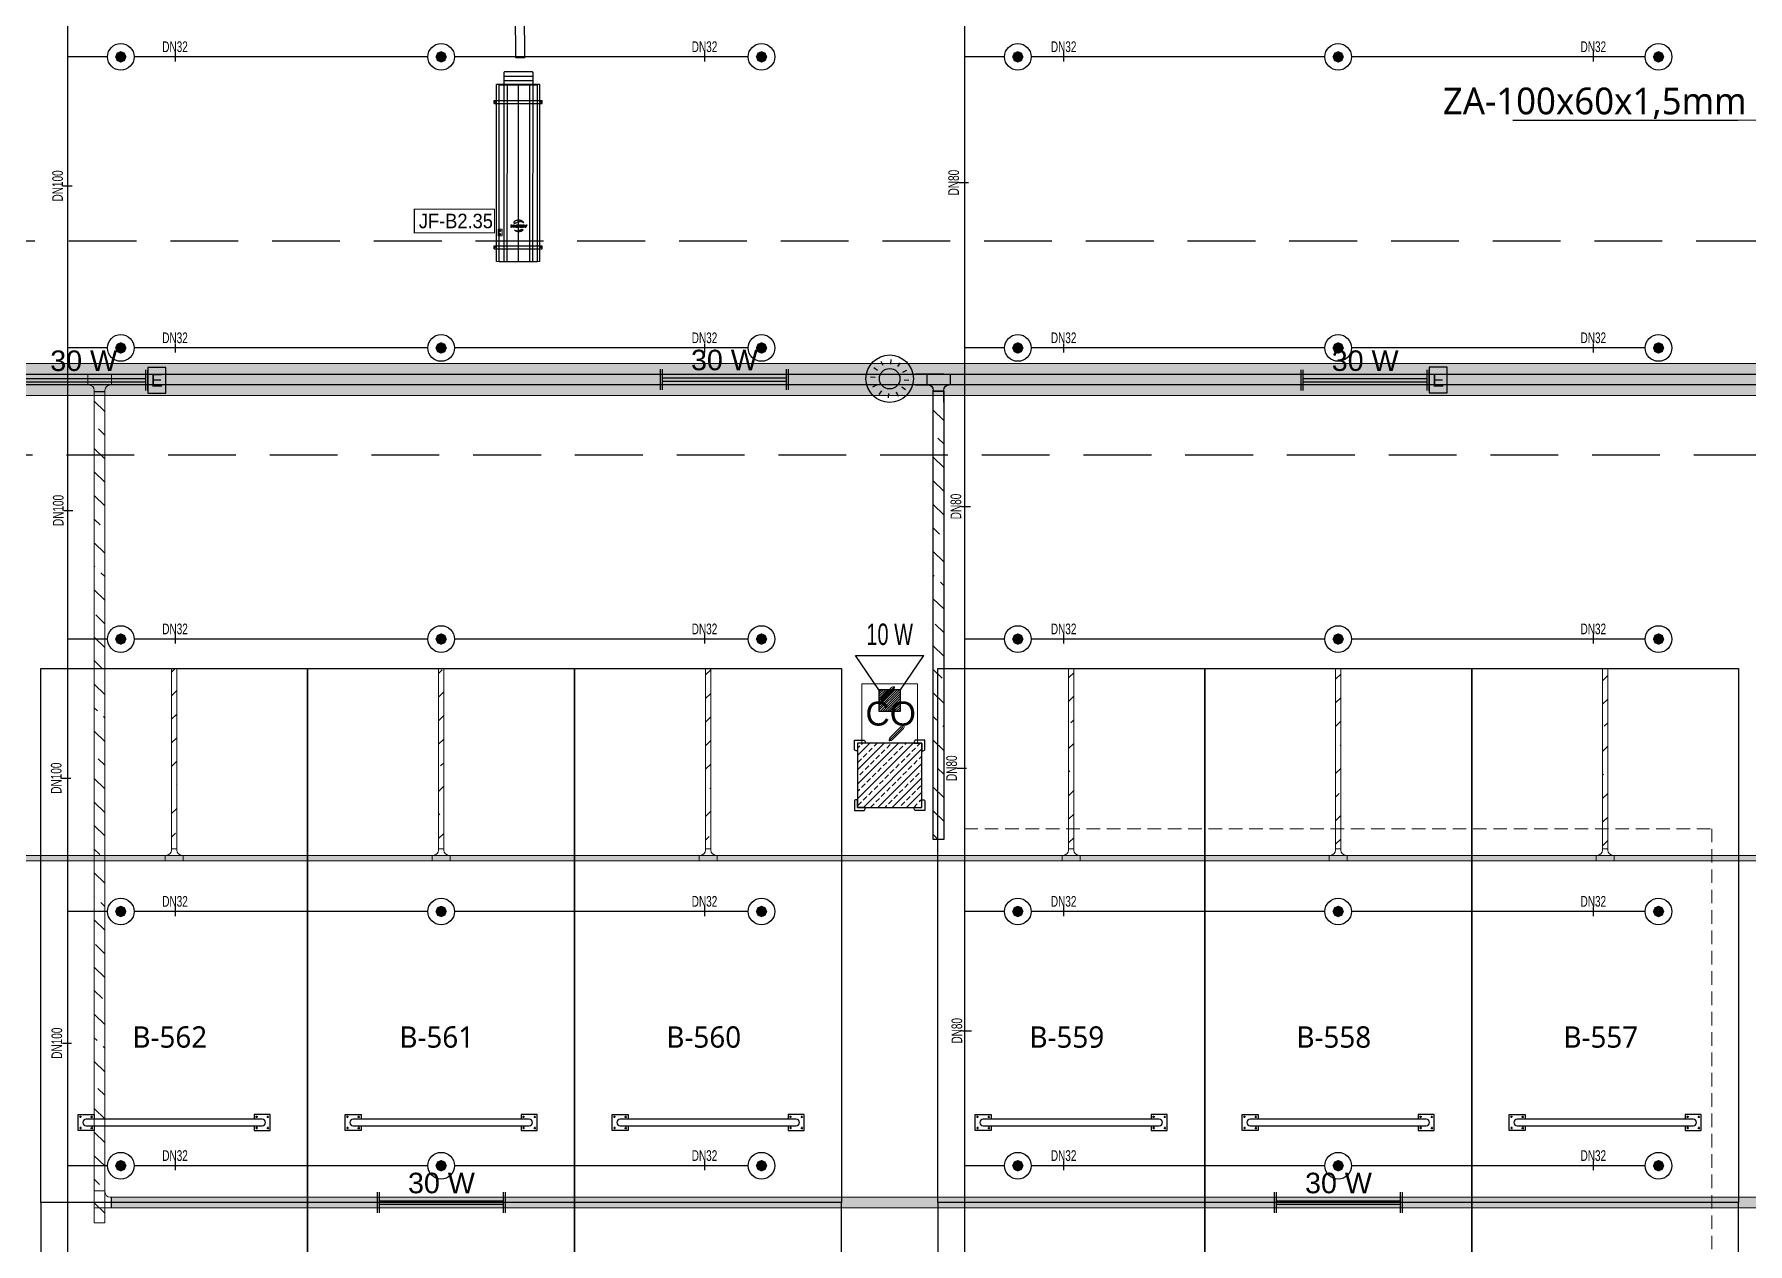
# Model space of a CAD drawing. Header units: millimetres. Extents: x -379292 to 1221486, y 92049 to 447512.
# Drawn here: x -157865 to -141820, y 148434 to 159755 of the extents above; entities that cross this region are included whole.
import ezdxf
from ezdxf import colors
from ezdxf.entities.mleader import LeaderData, LeaderLine
from ezdxf.enums import TextEntityAlignment as Align
from ezdxf.lldxf.tags import DXFTag
from ezdxf.math import Vec2, Vec3

# ---------------------------------------------------------------- set-up
doc = ezdxf.new("R2010")
doc.units = ezdxf.units.MM
doc.linetypes.add('HIDDEN', pattern=[9.525, 6.35, -3.175])
for name, color, linetype in [('-M-YNGN-BORUID', 7, 'Continuous'), ('-M-YNGN-BORUUZUN', 7, 'Continuous'), ('-M-YNGN-BORUYUK', 7, 'Continuous'), ('-M-YNGN-SPR-YUK', 7, 'Continuous'), ('-M-YNGN-ZON6-CAP-', 7, 'Continuous'), ('-M-YNGN-ZON6-SPR-', 7, 'Continuous'), ('05_HATCH CONCRETE', 141, 'Continuous'), ('05_SYMBOL', 2, 'Continuous'), ('08_DEDECTOR FLASOR', 3, 'Continuous'), ('08_HORN', 4, 'Continuous'), ('08_LAMP', 4, 'Continuous'), ('08_LOUD SYSTEM', 4, 'Continuous'), ('202-A-Y-MahalAd', 141, 'Continuous'), ('AIR-J-U-355', 2, 'Continuous'), ('E_CT_ZA', 6, 'Continuous'), ('EYazı', 7, 'Continuous'), ('JF355', 2, 'Continuous')]:
    doc.layers.add(name, color=color, linetype=linetype)
doc.layers.add('-M-YNGN-SPR-CAPCIZGI', color=188, linetype='Continuous', plot=False)
for name, color, linetype, lineweight in [('-M-YNGN-ZON6', 2, 'SP', 30), ('06_FORMWORK HIDDEN', 252, 'HIDDEN2', 0), ('08_DEDECTOR', 3, 'Continuous', 9), ('Aironn-Kodlama', 7, 'Continuous', 0), ('E_CT_AYDINLATMA', 3, 'Continuous', 9), ('E_CT_KA', 4, 'Continuous', 9), ('E_CT_KIRMIZI', 1, 'Continuous', 9)]:
    doc.layers.add(name, color=color, linetype=linetype, lineweight=lineweight)
doc.styles.add('CIZGI', font='tahoma.ttf', dxfattribs={"width": 0.8, "oblique": 20})
doc.styles.add('HCAD', font='HCAD.SHX', dxfattribs={"width": 0.8, "height": 0.2})
doc.styles.add('PIPESIZE', font='hcad.shx', dxfattribs={"width": 0.8})
doc.styles.add('SPR-NOT', font='romans.shx')
doc.styles.get("Standard").update_dxf_attribs({"font": 'segoeuil.ttf'})
doc.styles.add('TR', font='tsimpali.shx', dxfattribs={"width": 0.7})
doc.styles.add('YAZI-2', font='arial.ttf', dxfattribs={"height": 2})
doc.styles.add('YAZI-3', font='arial.ttf', dxfattribs={"height": 3})
tags = doc.linetypes.add('HIDDEN2', pattern=[0.1875, 0.125, -0.0625]).pattern_tags.tags
tags[6:7] = [DXFTag(74, 4), DXFTag(75, 0), DXFTag(340, '0'), DXFTag(46, 0.0), DXFTag(50, 0.0), DXFTag(44, 0.0), DXFTag(45, 0.0)]
tags[4:5] = [DXFTag(74, 4), DXFTag(75, 0), DXFTag(340, '0'), DXFTag(46, 0.0), DXFTag(50, 0.0), DXFTag(44, 0.0), DXFTag(45, 0.0)]
doc.linetypes.add('SP', pattern='A,2,-0.1,["SP",CIZGI,S=0.14,R=0.2,X=0,Y=-0.07],-0.255', length=2.355)

# ---------------------------------------------------------------- blocks, each defined once
blk = doc.blocks.new('202_Vida')
at = {"color": 0, "linetype": 'ByBlock', "ltscale": 0.2}
for points in [[(1, 0), (-1, 0)], [(0, 1), (0, -1)]]:
    blk.add_lwpolyline(points, dxfattribs=at)
at = {"color": 0, "linetype": 'ByBlock'}
for radius in [0.42, 0.23, 0.155]:
    blk.add_circle((0, 0), radius, dxfattribs=at)
blk = doc.blocks.new('202_Stoper')
at = {"color": 0, "linetype": 'ByBlock'}
for points in [[(-750, -30), (-750, -75), (-900, -75), (-900, 75), (-750, 75), (-750, 30)], [(750, -30), (750, -75), (900, -75), (900, 75), (750, 75), (750, 30)]]:
    blk.add_lwpolyline(points, dxfattribs=at)
blk.add_lwpolyline([(825, -30, 1), (825, 30), (-825, 30, 1), (-825, -30)], format="xyb", close=True, dxfattribs=at)
at = {"color": 0, "linetype": 'ByBlock', "yscale": 10, "zscale": 10, "rotation": 180}
for p, xscale in [((-877, 53), -10), ((-772, 53), 10), ((772, 53), -10), ((877, 53), 10)]:
    blk.add_blockref('202_Vida', p, dxfattribs=dict(at, xscale=xscale))
at = {"color": 0, "linetype": 'ByBlock', "yscale": 10, "zscale": 10}
for p, xscale in [((-877, -52), 10), ((-772, -52), -10), ((772, -52), 10), ((877, -52), -10)]:
    blk.add_blockref('202_Vida', p, dxfattribs=dict(at, xscale=xscale))
blk = doc.blocks.new('202_Mahalblok')
at = {"color": 0, "linetype": 'ByBlock', "flags": 128}
blk.add_lwpolyline([(0, 0), (0, 5000), (2500, 5000), (2500, 0)], close=True, dxfattribs=at)
at = {"color": 252}
blk.add_blockref('202_Stoper', (1250, 750), dxfattribs=at)
at = {"color": 0, "linetype": 'ByBlock', "ltscale": 25}
blk.add_attdef('MAHALNO', text='', height=200, dxfattribs=at).set_placement((1209, 1390), align=Align.BOTTOM_CENTER)
blk = doc.blocks.new('bariyer')
at = {"color": 8, "ltscale": 25}
blk.add_lwpolyline([(0, -70), (15, -70, 0.414214), (30, -55), (30, 30), (-55, 30, 0.414214), (-70, 15), (-70, 0), (0, 0)], format="xyb", close=True, dxfattribs=at)
blk = doc.blocks.new('OtoParkBodrumKatMimari')
at = {"layer": '05_HATCH CONCRETE'}
h = blk.add_hatch(dxfattribs=at)
h.set_pattern_fill('ANSI33', color=8, scale=15, angle=180, style=0)
h.set_pattern_definition([(225, (905000, -3e-07), (67.351921, -67.351921), []), (225, (904932.65, -3e-07), (67.351921, -67.351921), [47.625, -23.8125])])
h.paths.add_polyline_path([(96800, 52300), (96200, 52300), (96200, 51700), (96800, 51700)])
at = {"color": 5}
blk.add_lwpolyline([(96800, 52300), (96200, 52300), (96200, 51700), (96800, 51700)], close=True, dxfattribs=at)
at = {"layer": '05_SYMBOL', "color": 252, "linetype": 'HIDDEN', "ltscale": 100}
blk.add_lwpolyline([(128500, 57000), (19400, 57000)], dxfattribs=at)
blk.add_lwpolyline([(118969, 41000), (30876, 41000, -0.179563), (29572, 41484), (17953, 51484, -0.695543), (19258, 55000), (127791, 55000, -0.645796), (129290, 51677), (120469, 41677, -0.215217)], format="xyb", close=True, dxfattribs=at)
at = {"layer": '06_FORMWORK HIDDEN', "linetype": 'HIDDEN', "ltscale": 20}
blk.add_lwpolyline([(97200, 51500), (104200, 51500), (104200, 44500), (97200, 44500)], close=True, dxfattribs=at)
at = {"layer": '05_SYMBOL', "color": 8, "xscale": -1}
blk.add_blockref('bariyer', (96200, 52300), dxfattribs=at)
at = {"layer": '05_SYMBOL', "color": 8}
blk.add_blockref('bariyer', (96800, 52300), dxfattribs=at)
at = {"layer": '05_SYMBOL', "color": 8, "rotation": 180}
blk.add_blockref('bariyer', (96200, 51700), dxfattribs=at)
at = {"layer": '05_SYMBOL', "color": 8, "xscale": -1, "rotation": 180}
blk.add_blockref('bariyer', (96800, 51700), dxfattribs=at)
at = {"layer": '202-A-Y-MahalAd', "color": 8, "ltscale": 25}
for p, values in [((88550, 48000), {'MAHALNO': 'B-562'}), ((91050, 48000), {'MAHALNO': 'B-561'}), ((93550, 48000), {'MAHALNO': 'B-560'}), ((96950, 48000), {'MAHALNO': 'B-559'}), ((99450, 48000), {'MAHALNO': 'B-558'}), ((101950, 48000), {'MAHALNO': 'B-557'})]:
    blk.add_blockref('202_Mahalblok', p, dxfattribs=at).add_auto_attribs(values)
ref = blk.add_blockref('202_Mahalblok', (88550, 48000), dxfattribs=dict(at, xscale=-1, rotation=180))
ref.add_attrib('MAHALNO', 'B-602', dxfattribs={"layer": '0', "color": 0, "linetype": 'ByBlock', "ltscale": 25, "height": 200}).set_placement((89759, 46467), align=Align.BOTTOM_CENTER)
ref = blk.add_blockref('202_Mahalblok', (91050, 48000), dxfattribs=dict(at, xscale=-1, rotation=180))
ref.add_attrib('MAHALNO', 'B-603', dxfattribs={"layer": '0', "color": 0, "linetype": 'ByBlock', "ltscale": 25, "height": 200}).set_placement((92259, 46467), align=Align.BOTTOM_CENTER)
ref = blk.add_blockref('202_Mahalblok', (93550, 48000), dxfattribs=dict(at, xscale=-1, rotation=180))
ref.add_attrib('MAHALNO', 'B-604', dxfattribs={"layer": '0', "color": 0, "linetype": 'ByBlock', "ltscale": 25, "height": 200}).set_placement((94759, 46467), align=Align.BOTTOM_CENTER)
ref = blk.add_blockref('202_Mahalblok', (96950, 48000), dxfattribs=dict(at, xscale=-1, rotation=180))
ref.add_attrib('MAHALNO', 'B-605', dxfattribs={"layer": '0', "color": 0, "linetype": 'ByBlock', "ltscale": 25, "height": 200}).set_placement((98159, 46467), align=Align.BOTTOM_CENTER)
ref = blk.add_blockref('202_Mahalblok', (99450, 48000), dxfattribs=dict(at, xscale=-1, rotation=180))
ref.add_attrib('MAHALNO', 'B-606', dxfattribs={"layer": '0', "color": 0, "linetype": 'ByBlock', "ltscale": 25, "height": 200}).set_placement((100659, 46467), align=Align.BOTTOM_CENTER)
ref = blk.add_blockref('202_Mahalblok', (101950, 48000), dxfattribs=dict(at, xscale=-1, rotation=180))
ref.add_attrib('MAHALNO', 'B-607', dxfattribs={"layer": '0', "color": 0, "linetype": 'ByBlock', "ltscale": 25, "height": 200}).set_placement((103159, 46467), align=Align.BOTTOM_CENTER)
blk = doc.blocks.new('SP-C-UP-12')
at = {"ltscale": 10}
blk.add_line((0, 0), (0, 0), dxfattribs=at)
at = {"color": 1, "linetype": 'Continuous'}
blk.add_circle((0, 0), 12.5, dxfattribs=at)
at = {"ltscale": 10}
for points in [[(-5.4, 0), (-3.8, 3.8), (-3.8, -3.8), (0, 5.4)], [(-3.8, -3.8), (0, 5.4), (0, -5.4), (3.8, 3.8)], [(0, -5.4), (3.8, 3.8), (3.8, -3.8), (5.4, 0)]]:
    blk.add_solid(points, dxfattribs=at)
at = {"layer": '-M-YNGN-SPR-YUK', "style": 'SPR-NOT', "width": 0.5, "flags": 9}
for tag, p in [('YUK', (0, 17.8)), ('CAP', (0, 14.4)), ('TIP', (0.2, 10.8))]:
    blk.add_attdef(tag, text='', height=2.5, dxfattribs=at).set_placement(p, align=Align.MIDDLE_CENTER)
blk = doc.blocks.new('SPRKL100')
at = {"layer": '-M-YNGN-SPR-CAPCIZGI'}
blk.add_line((0, 0.43), (0, -0.43), dxfattribs=at)
at = {"layer": '-M-YNGN-BORUID', "color": 0, "style": 'HCAD', "width": 0.8, "flags": 1}
blk.add_attdef('DIC', text='', height=0.4, dxfattribs=at).set_placement((0, -1.69), align=Align.CENTER)
at = {"layer": '-M-YNGN-BORUUZUN', "color": 0, "style": 'HCAD', "width": 0.7}
blk.add_attdef('BOY', text='', height=0.8, dxfattribs=at).set_placement((0, -1.08), align=Align.CENTER)
at = {"layer": '-M-YNGN-BORUYUK', "color": 6, "style": 'PIPESIZE', "width": 0.8}
blk.add_attdef('YUK', text='', height=0.5, dxfattribs=at).set_placement((0, 1.87), align=Align.CENTER)
at = {"color": 0, "style": 'PIPESIZE', "width": 0.7}
blk.add_attdef('CAP', text='', height=1, dxfattribs=at).set_placement((0, 0.45), align=Align.CENTER)
blk = doc.blocks.new('A$C69E8D8A3')
at = {"layer": '-M-YNGN-ZON6', "ltscale": 500}
for p, q in [((-206, 6524.4), (-206, 3591.9)), ((634, 6524.4), (634, 1991.9)), ((-168.5, 5736.9), (-206, 5736.9)), ((131.5, 5736.9), (-143.5, 5736.9)), ((431.5, 5736.9), (156.5, 5736.9)), ((671.5, 5736.9), (634, 5736.9)), ((971.5, 5736.9), (696.5, 5736.9)), ((1271.5, 5736.9), (996.5, 5736.9)), ((-168.5, 5464.4), (-206, 5464.4)), ((131.5, 5464.4), (-143.5, 5464.4)), ((431.5, 5464.4), (156.5, 5464.4)), ((671.5, 5464.4), (634, 5464.4)), ((971.5, 5464.4), (696.5, 5464.4)), ((1271.5, 5464.4), (996.5, 5464.4)), ((-168.5, 5191.9), (-206, 5191.9)), ((131.5, 5191.9), (-143.5, 5191.9)), ((431.5, 5191.9), (156.5, 5191.9)), ((671.5, 5191.9), (634, 5191.9)), ((971.5, 5191.9), (696.5, 5191.9)), ((1271.5, 5191.9), (996.5, 5191.9)), ((-168.5, 4936.9), (-206, 4936.9)), ((131.5, 4936.9), (-143.5, 4936.9)), ((431.5, 4936.9), (156.5, 4936.9)), ((671.5, 4936.9), (634, 4936.9)), ((971.5, 4936.9), (696.5, 4936.9)), ((1271.5, 4936.9), (996.5, 4936.9)), ((-168.5, 4698.9), (-206, 4698.9)), ((131.5, 4698.9), (-143.5, 4698.9)), ((431.5, 4698.9), (156.5, 4698.9)), ((671.5, 4698.9), (634, 4698.9)), ((971.5, 4698.9), (696.5, 4698.9)), ((1271.5, 4698.9), (996.5, 4698.9))]:
    blk.add_line(p, q, dxfattribs=at)
at = {"layer": '-M-YNGN-ZON6-CAP-'}
ref = blk.add_blockref('SPRKL100', (-105.2, 5736.9), dxfattribs=dict(at, xscale=10, yscale=10, zscale=10))
ref.add_attrib('CAP', 'DN32', dxfattribs={"layer": '0', "color": 0, "height": 10, "style": 'PIPESIZE', "width": 0.7}).set_placement((-105.2, 5741.4), align=Align.CENTER)
ref = blk.add_blockref('SPRKL100', (390.6, 5736.9), dxfattribs=dict(at, xscale=10, yscale=10, zscale=10))
ref.add_attrib('CAP', 'DN32', dxfattribs={"layer": '0', "color": 0, "height": 10, "style": 'PIPESIZE', "width": 0.7}).set_placement((390.6, 5741.4), align=Align.CENTER)
ref = blk.add_blockref('SPRKL100', (726.9, 5736.9), dxfattribs=dict(at, xscale=10, yscale=10, zscale=10))
ref.add_attrib('CAP', 'DN32', dxfattribs={"layer": '0', "color": 0, "height": 10, "style": 'PIPESIZE', "width": 0.7}).set_placement((726.9, 5741.4), align=Align.CENTER)
ref = blk.add_blockref('SPRKL100', (1222.9, 5736.9), dxfattribs=dict(at, xscale=10, yscale=10, zscale=10))
ref.add_attrib('CAP', 'DN32', dxfattribs={"layer": '0', "color": 0, "height": 10, "style": 'PIPESIZE', "width": 0.7}).set_placement((1222.9, 5741.4), align=Align.CENTER)
ref = blk.add_blockref('SPRKL100', (-205.7, 5616.1), dxfattribs=dict(at, xscale=10.00000000000001, yscale=10.00000000000001, zscale=10.00000000000001, rotation=90))
ref.add_attrib('CAP', 'DN100', dxfattribs={"layer": '0', "color": 0, "height": 10, "rotation": 90, "style": 'PIPESIZE', "width": 0.7}).set_placement((-210.2, 5616.1), align=Align.CENTER)
ref = blk.add_blockref('SPRKL100', (633.4, 5619.2), dxfattribs=dict(at, xscale=10.00000000000001, yscale=10.00000000000001, zscale=10.00000000000001, rotation=90))
ref.add_attrib('CAP', 'DN80', dxfattribs={"layer": '0', "color": 0, "height": 10, "rotation": 90, "style": 'PIPESIZE', "width": 0.7}).set_placement((628.9, 5619.2), align=Align.CENTER)
ref = blk.add_blockref('SPRKL100', (-105.2, 5464.4), dxfattribs=dict(at, xscale=10, yscale=10, zscale=10))
ref.add_attrib('CAP', 'DN32', dxfattribs={"layer": '0', "color": 0, "height": 10, "style": 'PIPESIZE', "width": 0.7}).set_placement((-105.2, 5468.9), align=Align.CENTER)
ref = blk.add_blockref('SPRKL100', (390.6, 5464.4), dxfattribs=dict(at, xscale=10, yscale=10, zscale=10))
ref.add_attrib('CAP', 'DN32', dxfattribs={"layer": '0', "color": 0, "height": 10, "style": 'PIPESIZE', "width": 0.7}).set_placement((390.6, 5468.9), align=Align.CENTER)
ref = blk.add_blockref('SPRKL100', (726.9, 5464.4), dxfattribs=dict(at, xscale=10, yscale=10, zscale=10))
ref.add_attrib('CAP', 'DN32', dxfattribs={"layer": '0', "color": 0, "height": 10, "style": 'PIPESIZE', "width": 0.7}).set_placement((726.9, 5468.9), align=Align.CENTER)
ref = blk.add_blockref('SPRKL100', (1222.9, 5464.4), dxfattribs=dict(at, xscale=10, yscale=10, zscale=10))
ref.add_attrib('CAP', 'DN32', dxfattribs={"layer": '0', "color": 0, "height": 10, "style": 'PIPESIZE', "width": 0.7}).set_placement((1222.9, 5468.9), align=Align.CENTER)
ref = blk.add_blockref('SPRKL100', (635.5, 5316), dxfattribs=dict(at, xscale=10.00000000000001, yscale=10.00000000000001, zscale=10.00000000000001, rotation=90))
ref.add_attrib('CAP', 'DN80', dxfattribs={"layer": '0', "color": 0, "height": 10, "rotation": 90, "style": 'PIPESIZE', "width": 0.7}).set_placement((631, 5316), align=Align.CENTER)
ref = blk.add_blockref('SPRKL100', (-205.1, 5312.3), dxfattribs=dict(at, xscale=10.00000000000001, yscale=10.00000000000001, zscale=10.00000000000001, rotation=90))
ref.add_attrib('CAP', 'DN100', dxfattribs={"layer": '0', "color": 0, "height": 10, "rotation": 90, "style": 'PIPESIZE', "width": 0.7}).set_placement((-209.6, 5312.3), align=Align.CENTER)
ref = blk.add_blockref('SPRKL100', (-105.2, 5191.9), dxfattribs=dict(at, xscale=10, yscale=10, zscale=10))
ref.add_attrib('CAP', 'DN32', dxfattribs={"layer": '0', "color": 0, "height": 10, "style": 'PIPESIZE', "width": 0.7}).set_placement((-105.2, 5196.4), align=Align.CENTER)
ref = blk.add_blockref('SPRKL100', (390.6, 5191.9), dxfattribs=dict(at, xscale=10, yscale=10, zscale=10))
ref.add_attrib('CAP', 'DN32', dxfattribs={"layer": '0', "color": 0, "height": 10, "style": 'PIPESIZE', "width": 0.7}).set_placement((390.6, 5196.4), align=Align.CENTER)
ref = blk.add_blockref('SPRKL100', (726.9, 5191.9), dxfattribs=dict(at, xscale=10, yscale=10, zscale=10))
ref.add_attrib('CAP', 'DN32', dxfattribs={"layer": '0', "color": 0, "height": 10, "style": 'PIPESIZE', "width": 0.7}).set_placement((726.9, 5196.4), align=Align.CENTER)
ref = blk.add_blockref('SPRKL100', (1222.9, 5191.9), dxfattribs=dict(at, xscale=10, yscale=10, zscale=10))
ref.add_attrib('CAP', 'DN32', dxfattribs={"layer": '0', "color": 0, "height": 10, "style": 'PIPESIZE', "width": 0.7}).set_placement((1222.9, 5196.4), align=Align.CENTER)
ref = blk.add_blockref('SPRKL100', (-207, 5061.7), dxfattribs=dict(at, xscale=10.00000000000001, yscale=10.00000000000001, zscale=10.00000000000001, rotation=90))
ref.add_attrib('CAP', 'DN100', dxfattribs={"layer": '0', "color": 0, "height": 10, "rotation": 90, "style": 'PIPESIZE', "width": 0.7}).set_placement((-211.5, 5061.7), align=Align.CENTER)
ref = blk.add_blockref('SPRKL100', (631.5, 5071), dxfattribs=dict(at, xscale=10.00000000000001, yscale=10.00000000000001, zscale=10.00000000000001, rotation=90))
ref.add_attrib('CAP', 'DN80', dxfattribs={"layer": '0', "color": 0, "height": 10, "rotation": 90, "style": 'PIPESIZE', "width": 0.7}).set_placement((627, 5071), align=Align.CENTER)
ref = blk.add_blockref('SPRKL100', (-105.2, 4936.9), dxfattribs=dict(at, xscale=10, yscale=10, zscale=10))
ref.add_attrib('CAP', 'DN32', dxfattribs={"layer": '0', "color": 0, "height": 10, "style": 'PIPESIZE', "width": 0.7}).set_placement((-105.2, 4941.4), align=Align.CENTER)
ref = blk.add_blockref('SPRKL100', (390.6, 4936.9), dxfattribs=dict(at, xscale=10, yscale=10, zscale=10))
ref.add_attrib('CAP', 'DN32', dxfattribs={"layer": '0', "color": 0, "height": 10, "style": 'PIPESIZE', "width": 0.7}).set_placement((390.6, 4941.4), align=Align.CENTER)
ref = blk.add_blockref('SPRKL100', (726.9, 4936.9), dxfattribs=dict(at, xscale=10, yscale=10, zscale=10))
ref.add_attrib('CAP', 'DN32', dxfattribs={"layer": '0', "color": 0, "height": 10, "style": 'PIPESIZE', "width": 0.7}).set_placement((726.9, 4941.4), align=Align.CENTER)
ref = blk.add_blockref('SPRKL100', (1222.9, 4936.9), dxfattribs=dict(at, xscale=10, yscale=10, zscale=10))
ref.add_attrib('CAP', 'DN32', dxfattribs={"layer": '0', "color": 0, "height": 10, "style": 'PIPESIZE', "width": 0.7}).set_placement((1222.9, 4941.4), align=Align.CENTER)
ref = blk.add_blockref('SPRKL100', (636.4, 4825.2), dxfattribs=dict(at, xscale=10.00000000000001, yscale=10.00000000000001, zscale=10.00000000000001, rotation=90))
ref.add_attrib('CAP', 'DN80', dxfattribs={"layer": '0', "color": 0, "height": 10, "rotation": 90, "style": 'PIPESIZE', "width": 0.7}).set_placement((631.9, 4825.2), align=Align.CENTER)
ref = blk.add_blockref('SPRKL100', (-206.4, 4813.6), dxfattribs=dict(at, xscale=10.00000000000001, yscale=10.00000000000001, zscale=10.00000000000001, rotation=90))
ref.add_attrib('CAP', 'DN100', dxfattribs={"layer": '0', "color": 0, "height": 10, "rotation": 90, "style": 'PIPESIZE', "width": 0.7}).set_placement((-210.9, 4813.6), align=Align.CENTER)
ref = blk.add_blockref('SPRKL100', (-105.2, 4698.9), dxfattribs=dict(at, xscale=10, yscale=10, zscale=10))
ref.add_attrib('CAP', 'DN32', dxfattribs={"layer": '0', "color": 0, "height": 10, "style": 'PIPESIZE', "width": 0.7}).set_placement((-105.2, 4703.4), align=Align.CENTER)
ref = blk.add_blockref('SPRKL100', (390.6, 4698.9), dxfattribs=dict(at, xscale=10, yscale=10, zscale=10))
ref.add_attrib('CAP', 'DN32', dxfattribs={"layer": '0', "color": 0, "height": 10, "style": 'PIPESIZE', "width": 0.7}).set_placement((390.6, 4703.4), align=Align.CENTER)
ref = blk.add_blockref('SPRKL100', (726.9, 4698.9), dxfattribs=dict(at, xscale=10, yscale=10, zscale=10))
ref.add_attrib('CAP', 'DN32', dxfattribs={"layer": '0', "color": 0, "height": 10, "style": 'PIPESIZE', "width": 0.7}).set_placement((726.9, 4703.4), align=Align.CENTER)
ref = blk.add_blockref('SPRKL100', (1222.9, 4698.9), dxfattribs=dict(at, xscale=10, yscale=10, zscale=10))
ref.add_attrib('CAP', 'DN32', dxfattribs={"layer": '0', "color": 0, "height": 10, "style": 'PIPESIZE', "width": 0.7}).set_placement((1222.9, 4703.4), align=Align.CENTER)
at = {"layer": '-M-YNGN-ZON6-SPR-', "rotation": 180}
for p in [(-156, 5736.9), (144, 5736.9), (444, 5736.9), (684, 5736.9), (984, 5736.9), (1284, 5736.9), (-156, 5464.4), (144, 5464.4), (444, 5464.4), (684, 5464.4), (984, 5464.4), (1284, 5464.4), (-156, 5191.9), (144, 5191.9), (444, 5191.9), (684, 5191.9), (984, 5191.9), (1284, 5191.9), (-156, 4936.9), (144, 4936.9), (444, 4936.9), (684, 4936.9), (984, 4936.9), (1284, 4936.9), (-156, 4698.9), (144, 4698.9), (444, 4698.9), (684, 4698.9), (984, 4698.9), (1284, 4698.9)]:
    blk.add_blockref('SP-C-UP-12', p, dxfattribs=at)
blk = doc.blocks.new('*U586')
h = blk.add_hatch()
h.set_pattern_fill('ANSI33', color=0, scale=50, angle=1, style=0)
h.paths.add_polyline_path([(-1085, 100), (6695, 100), (6695, 0), (-1085, 0)])
at = {"color": 0}
blk.add_lwpolyline([(-1085, 100), (6695, 100), (6695, 0), (-1085, 0)], close=True, dxfattribs=at)
at = {"ltscale": 25, "flags": 1}
for tag, p in [('YUKSEKLIK', (-229, -149)), ('KALINLIK', (-229, -213))]:
    blk.add_attdef(tag, p, '', height=50, dxfattribs=at)
blk = doc.blocks.new('*U634')
h = blk.add_hatch()
h.set_pattern_fill('ANSI33', color=0, scale=50, angle=1, style=0)
h.paths.add_polyline_path([(-20682, 100), (8857, 100), (8857, 0), (-20682, 0)])
at = {"color": 0}
blk.add_lwpolyline([(-20682, 100), (8857, 100), (8857, 0), (-20682, 0)], close=True, dxfattribs=at)
at = {"ltscale": 25, "flags": 1}
for tag, p in [('YUKSEKLIK', (-229, -149)), ('KALINLIK', (-229, -213))]:
    blk.add_attdef(tag, p, '', height=50, dxfattribs=at)
blk = doc.blocks.new('*U151')
at = {"color": 0}
for p, q in [((0, 264), (-264, 264)), ((-264, 164), (-150, 164)), ((-160, 264), (-160, 164)), ((0, 0), (0, 264)), ((-100, 0), (-100, 114)), ((0, 104), (-100, 104))]:
    blk.add_line(p, q, dxfattribs=at)
blk.add_arc((-150, 114), 50, 0, 90, dxfattribs=at)
blk = doc.blocks.new('*U212')
at = {"color": 0}
for p, q in [((264, 264), (-164, 264)), ((-164, 164), (-50, 164)), ((-60, 264), (-60, 164)), ((0, 264), (264, 264)), ((264, 164), (150, 164)), ((160, 264), (160, 164)), ((0, 0), (0, 114)), ((0, 104), (100, 104)), ((100, 0), (100, 114))]:
    blk.add_line(p, q, dxfattribs=at)
for centre, start, end in [((-50, 114), 0, 90), ((150, 114), 90, 180)]:
    blk.add_arc(centre, 50, start, end, dxfattribs=at)
blk = doc.blocks.new('*U752')
h = blk.add_hatch()
h.set_pattern_fill('ANSI33', color=0, scale=50, angle=1, style=0)
h.paths.add_polyline_path([(-2019, 50), (55718, 50), (55718, 0), (-2019, 0)])
at = {"color": 0}
blk.add_lwpolyline([(-2019, 50), (55718, 50), (55718, 0), (-2019, 0)], close=True, dxfattribs=at)
at = {"ltscale": 25, "flags": 1}
for tag, p in [('YUKSEKLIK', (-229, -149)), ('KALINLIK', (-229, -213))]:
    blk.add_attdef(tag, p, '', height=50, dxfattribs=at)
blk = doc.blocks.new('*U946')
h = blk.add_hatch()
h.set_pattern_fill('ANSI33', color=0, scale=50, angle=1, style=0)
h.paths.add_polyline_path([(-4491, 100), (-295, 100), (-295, 0), (-4491, 0)])
at = {"color": 0}
blk.add_lwpolyline([(-4491, 100), (-295, 100), (-295, 0), (-4491, 0)], close=True, dxfattribs=at)
at = {"ltscale": 25, "flags": 1}
for tag, p in [('YUKSEKLIK', (-229, -149)), ('KALINLIK', (-229, -213))]:
    blk.add_attdef(tag, p, '', height=50, dxfattribs=at)
blk = doc.blocks.new('*U434')
at = {"color": 0}
for p, q in [((264, 264), (-164, 264)), ((-164, 164), (-50, 164)), ((-60, 264), (-60, 164)), ((0, 264), (264, 264)), ((264, 164), (150, 164)), ((160, 264), (160, 164)), ((0, 0), (0, 114)), ((0, 104), (100, 104)), ((100, 0), (100, 114))]:
    blk.add_line(p, q, dxfattribs=at)
for centre, start, end in [((-50, 114), 0, 90), ((150, 114), 90, 180)]:
    blk.add_arc(centre, 50, start, end, dxfattribs=at)
blk = doc.blocks.new('_DOT')
at = {"color": 0, "linetype": 'ByBlock'}
blk.add_line((-0.5, 0), (-1, 0), dxfattribs=at)
at = {"color": 0, "linetype": 'ByBlock', "const_width": 0.5}
blk.add_lwpolyline([(-0.25, 0, 1), (0.25, 0, 1)], format="xyb", close=True, dxfattribs=at)
blk = doc.blocks.new('40 W SIVA ÜSTÜ ETANJ LED 50')
at = {"layer": '08_LAMP'}
for p, q in [((-625, -100), (-625, 100)), ((-605, -100), (-605, 100)), ((-605, 15), (605, 15)), ((605, -100), (605, 100)), ((625, -100), (625, 100)), ((-605, -15), (605, -15))]:
    blk.add_line(p, q, dxfattribs=at)
at = {"layer": '08_LAMP', "color": 2, "style": 'YAZI-2'}
blk.add_text('30 W', height=200, dxfattribs=at).set_placement((0, 90), align=Align.CENTER)
blk = doc.blocks.new('40 W SIVA ÜSTÜ ETANJ LED 50--')
at = {"layer": '08_LAMP'}
for p, q in [((-625, -100), (-625, 100)), ((-605, -100), (-605, 100)), ((-605, 15), (605, 15)), ((605, -100), (605, 100)), ((625, -100), (625, 100)), ((-605, -15), (605, -15))]:
    blk.add_line(p, q, dxfattribs=at)
at = {"layer": '08_LAMP', "color": 2, "style": 'YAZI-2'}
blk.add_text('30 W', height=200, dxfattribs=at).set_placement((0, 90), align=Align.CENTER)
blk = doc.blocks.new('40 W SIVA ÜSTÜ ETANJ LED E 50')
at = {"layer": '08_LAMP'}
for p, q in [((-625, -100), (-625, 100)), ((-605, -100), (-605, 100)), ((-605, 15), (605, 15)), ((605, -100), (605, 100)), ((625, -100), (625, 100)), ((-605, -15), (605, -15))]:
    blk.add_line(p, q, dxfattribs=at)
blk.add_lwpolyline([(625, -125), (800, -125), (800, 125), (625, 125)], close=True, dxfattribs=at)
at = {"layer": '08_LAMP', "color": 2, "style": 'YAZI-2'}
blk.add_text('30 W', height=200, dxfattribs=at).set_placement((0, 90), align=Align.CENTER)
blk.add_text('E', height=125, dxfattribs=at).set_placement((713, 0), align=Align.MIDDLE)
blk = doc.blocks.new('CO 250')
at = {"layer": '08_DEDECTOR'}
for p, q in [((17, 243), (-84, 142)), ((45, 251), (-74, 132)), ((37, 223), (-64, 122)), ((45, 250), (45, 243)), ((114, -136), (-5, -255)), ((104, -126), (3, -227)), ((124, -146), (23, -247)), ((-5, -247), (-5, -255)), ((-5, -255), (3, -255))]:
    blk.add_line(p, q, dxfattribs=at)
at = {"layer": '08_DEDECTOR', "ltscale": 25}
blk.add_lwpolyline([(-262, 278), (-262, -278), (262, -278), (262, 278)], close=True, dxfattribs=at)
at = {"layer": '08_DEDECTOR'}
for centre, radius, start, end in [((37, 223), 27.7, 72.9688, 135), ((17, 243), 27.7, 315, 0), ((-55, 112), 41.6, 135, 180), ((-55, 112), 27.7, 135, 180), ((-55, 112), 13.9, 135, 180), ((95, -116), 13.9, 315, 350.4112), ((95, -116), 27.7, 315, 355.2224), ((95, -116), 41.6, 315, 356.817), ((23, -247), 27.7, 135, 180), ((3, -227), 27.7, 270, 315)]:
    blk.add_arc(centre, radius, start, end, dxfattribs=at)
at = {"layer": '08_DEDECTOR', "color": 3, "style": 'YAZI-3'}
blk.add_text('CO', height=225, dxfattribs=at).set_placement((-226, -113))
blk = doc.blocks.new('KORNA ORT TAVAN')
at = {"layer": '08_HORN', "color": 3}
for p, q in [((-60, 124), (-79, 162)), ((10, 137), (13, 179)), ((-137, 10), (-179, 13)), ((-114, 77), (-149, 101)), ((77, 114), (101, 149)), ((124, 60), (162, 79)), ((-124, -60), (-162, -79)), ((-77, -114), (-101, -149)), ((-10, -137), (-13, -179)), ((60, -124), (79, -162)), ((114, -77), (149, -101)), ((137, -10), (179, -13))]:
    blk.add_line(p, q, dxfattribs=at)
at = {"layer": '08_HORN', "color": 1}
for major_axis, start_param, end_param in [((0, 222), 4.712358, 10.995543), ((0, 95.8), -1.570763777940356, 4.712421529239229)]:
    blk.add_ellipse((0, 0), major_axis=major_axis, ratio=1, start_param=start_param, end_param=end_param, dxfattribs=at)
blk = doc.blocks.new('15 W HORN 100_HARİCİ TİP')
at = {"layer": '08_LOUD SYSTEM'}
h = blk.add_hatch(dxfattribs=at)
h.set_pattern_fill('ANSI31', color=2, scale=4.8)
h.set_pattern_definition([(45, (-341645.439, -380325.335), (-10.77630735, 10.77630735), [])])
h.paths.add_polyline_path([(-100, 0), (100, 0), (100, 200), (-100, 200)])
at = {"layer": '08_LOUD SYSTEM', "ltscale": 2}
for p, q in [((-320, 520), (320, 520)), ((-100, 200), (-320, 520)), ((100, 200), (320, 520))]:
    blk.add_line(p, q, dxfattribs=at)
at = {"layer": '08_LOUD SYSTEM'}
blk.add_lwpolyline([(100, 0), (100, 200), (-100, 200), (-100, 0)], close=True, dxfattribs=at)
at = {"layer": '08_LOUD SYSTEM', "color": 2, "ltscale": 2, "style": 'TR', "width": 0.7}
blk.add_text('10 W', height=200, dxfattribs=at).set_placement((0, 620), align=Align.CENTER)
blk = doc.blocks.new('ju355')
at = {"layer": 'AIR-J-U-355', "color": 2, "linetype": 'Continuous'}
for p, q in [((82.7, 20.1), (-82.9, 20.1)), ((-82.9, 20.1), (-82.9, -20.5)), ((-68.1, -18.3), (-68, 22.3)), ((-68.1, -22.7), (-68, 22.3)), ((-65.3, 22.3), (-68, 22.3)), ((-65.3, 22.3), (-68, 22.3)), ((-65.3, -22.7), (-65.3, 22.3)), ((70.7, 22.2), (68, 22.3)), ((68, -22.8), (68, 22.3)), ((70.7, -22.8), (70.7, 22.2)), ((-94.8, 12.9), (-94.9, 12.8)), ((-94.9, 12.8), (-94.9, 12.7)), ((-94.9, 12.7), (-94.9, -12.5)), ((-94.7, 13.3), (-94.8, 13.2)), ((-94.8, 13.2), (-94.8, 13.1)), ((-94.8, 13.1), (-94.8, 13)), ((-94.8, 13), (-94.8, 12.9)), ((-94.6, 13.5), (-94.7, 13.4)), ((-94.7, 13.4), (-94.7, 13.3)), ((-94.5, 13.6), (-94.6, 13.5)), ((-94.4, 13.7), (-94.5, 13.6)), ((-94.5, 13.6), (-94.5, 13.6)), ((-94.3, 13.7), (-94.4, 13.7)), ((-94.2, 13.8), (-94.3, 13.7)), ((-94.1, 13.8), (-94.2, 13.8)), ((-94, 13.8), (-94.1, 13.8)), ((-94.1, 13.8), (-94.1, 13.8)), ((-92.6, 13.8), (-94, 13.8)), ((-92.6, 13.8), (-94, 13.8)), ((-92.6, 13.8), (-94, 13.8)), ((-92.6, 13.8), (-93.9, 13.8)), ((-92.6, 13.8), (-93.9, 13.8)), ((-92.6, 13.8), (-93.9, 13.8)), ((-82.9, 13.8), (-92.6, 13.8)), ((-90.9, -13.6), (-90.9, 13.8)), ((-90.9, -13.6), (-90.9, 13.8)), ((-90.9, -13.6), (-90.9, 13.8)), ((-86.8, -13.6), (-86.8, 13.9)), ((82.7, 13.6), (-82.7, 13.8)), ((-82.7, 10.5), (82.9, 10.3)), ((82.7, 0), (-82.7, 0)), ((48.3, 3.6), (50.7, 3.6)), ((48.4, 2.9), (48.3, 3.6)), ((48.4, 7.2), (48.4, 7.9)), ((48.4, 7.9), (50.7, 6.9)), ((48.8, 7), (48.4, 7.2)), ((50.7, 6.2), (48.4, 5.2)), ((48.4, 5.9), (48.8, 6.1)), ((48.4, 5.2), (48.4, 5.9)), ((48.4, 4.9), (50.7, 4.9)), ((48.4, 4.2), (48.4, 4.9)), ((50.7, 4.2), (48.4, 4.2)), ((48.4, 2.2), (49.3, 2.9)), ((49.3, 2.9), (48.4, 2.9)), ((49.3, 2.2), (48.4, 1.4)), ((48.4, 1.4), (48.4, 2.2)), ((48.8, 6.1), (48.8, 7)), ((49.2, 6.8), (49.9, 6.6)), ((49.2, 6.3), (49.2, 6.8)), ((49.9, 6.6), (49.2, 6.3)), ((49.7, 2.6), (49.7, 2.9)), ((49.7, 2.9), (50.2, 2.9)), ((49.9, 1.6), (49.9, 1.6)), ((50.2, 2.9), (50.2, 2.6)), ((50.7, 6.9), (50.7, 6.2)), ((50.7, 4.9), (50.7, 4.2)), ((50.7, 3.6), (50.7, 2.3)), ((-94.9, -12.5), (-94.9, -12.6)), ((-94.9, -12.6), (-94.9, -12.7)), ((-94.9, -12.7), (-94.8, -12.8)), ((-94.8, -12.8), (-94.8, -12.9)), ((-94.8, -12.9), (-94.8, -13)), ((-94.8, -13), (-94.7, -13.1)), ((-94.7, -13.1), (-94.7, -13.2)), ((-94.7, -13.2), (-94.6, -13.3)), ((-94.6, -13.3), (-94.5, -13.4)), ((-94.5, -13.4), (-94.5, -13.4)), ((-94.5, -13.4), (-94.4, -13.5)), ((-94.4, -13.5), (-94.3, -13.5)), ((-94.3, -13.5), (-94.2, -13.6)), ((-94.2, -13.6), (-94.2, -13.6)), ((-94.2, -13.6), (-94.1, -13.6)), ((-94.1, -13.6), (-94, -13.6)), ((-94, -13.6), (-92.6, -13.6)), ((-94, -13.6), (-92.6, -13.6)), ((-94, -13.6), (-92.6, -13.6)), ((-93.9, -13.6), (-92.6, -13.6)), ((-93.9, -13.6), (-92.6, -13.6)), ((-93.9, -13.6), (-92.6, -13.6)), ((-92.6, -13.6), (-82.9, -13.6)), ((82.9, -10.4), (-82.7, -10.3)), ((-82.6, -13.6), (82.7, -13.7)), ((48.3, -1.7), (50.7, -1.7)), ((48.3, -2.1), (48.3, -1.7)), ((50, -2.1), (48.3, -2.1)), ((48.3, -4.4), (50.7, -4.4)), ((48.3, -4.8), (48.3, -4.4)), ((50, -4.8), (48.3, -4.8)), ((48.4, -3.8), (50, -2.1)), ((48.4, -4), (48.4, -3.8)), ((50.7, -4), (48.4, -4)), ((48.4, -6.5), (50, -4.8)), ((48.4, -6.7), (48.4, -6.5)), ((50.7, -6.8), (48.4, -6.7)), ((50.7, -1.9), (49, -3.6)), ((49, -3.6), (50.7, -3.7)), ((50.7, -4.7), (49, -6.4)), ((49, -6.4), (50.7, -6.4)), ((50.7, -1.7), (50.7, -1.9)), ((50.7, -4.4), (50.7, -4.7)), ((50.7, -6.4), (50.7, -6.8)), ((50.8, -1.4), (50.8, -1.8)), ((82.7, -20.6), (-82.9, -20.5)), ((-65.3, -22.7), (-68.1, -22.7)), ((70.7, -22.8), (68, -22.8))]:
    blk.add_line(p, q, dxfattribs=at)
at = {"layer": 'AIR-J-U-355', "color": 2, "lineweight": 13, "ltscale": 0.005}
for p, q in [((82.7, -20.6), (82.7, 20.1)), ((58.5, -15.3), (52.4, -15.3)), ((52.4, -15.3), (52.4, -18.9)), ((58.5, -18.9), (58.5, -15.3)), ((52.4, -18.9), (58.5, -18.9))]:
    blk.add_line(p, q, dxfattribs=at)
at = {"layer": 'AIR-J-U-355', "color": 2}
for p, q in [((-150.2, 14.3), (-162.9, 1.6)), ((-150.1, -11), (-162.9, 1.6)), ((-150.2, 5.9), (-150.2, 14.3)), ((-108, 6.1), (-150.2, 5.9)), ((-108, 6.1), (-107.9, -2.4)), ((-107.9, -2.4), (-150.2, -2.6)), ((-150.1, -11), (-150.2, -2.6))]:
    blk.add_line(p, q, dxfattribs=at)
at = {"layer": 'AIR-J-U-355', "color": 2, "linetype": 'Continuous'}
for centre, radius in [((-66.7, 21.3), 0.354), ((-66.7, 21.3), 0.354), ((69.3, 21.2), 0.354), ((-66.7, -21.6), 0.354), ((-66.7, -21.6), 0.354), ((54, -17.1), 0.599), ((54, -17.1), 0.599), ((57, -17.1), 0.599), ((57, -17.1), 0.599), ((69.3, -21.7), 0.354), ((69.3, -21.7), 0.354)]:
    blk.add_circle(centre, radius, dxfattribs=at)
for centre, radius, start, end in [((50, 2.3), 0.645, 184.0636, 262.3259), ((49.9, 2.6), 0.274, 177.3972, 357.3972), ((50, 2.3), 0.72, 262.3259, 356.7067)]:
    blk.add_arc(centre, radius, start, end, dxfattribs=at)
at = {"layer": 'AIR-J-U-355', "color": 2, "linetype": 'Continuous', "extrusion": (0, 0, -1)}
for major_axis, ratio in [((-0.01, -1.36), 0.908445), ((0.006, 0.985), 0.934933)]:
    blk.add_ellipse((49.5, -0.1), major_axis=major_axis, ratio=ratio, dxfattribs=at)
at = {"layer": 'AIR-J-U-355', "color": 2, "linetype": 'Continuous'}
for points, knots in [([(46.1, 5), (46.1, 5), (46.1, 5), (46.1, 5), (46.2, 5), (46.2, 5), (46.2, 5), (46.2, 5), (46.2, 5), (46.2, 5), (46.2, 5), (46.1, 4.9), (46.1, 4.8), (45.9, 4.6), (45.7, 4.3), (45.6, 4), (45.4, 3.7), (45.3, 3.1), (45.1, 2.4), (45, 1.7), (45.1, 0.8), (45.4, -0.1), (45.8, -1), (46.2, -1.8), (46.5, -2.4), (46.6, -2.8), (46.7, -3.2), (46.8, -3.6), (46.7, -4), (46.5, -4.3), (46.2, -4.3), (45.8, -4.3), (45.4, -4), (45.1, -3.6), (44.7, -3), (44.3, -2.1), (44, -0.9), (44, 0.2), (44, 1.3), (44.2, 2.1), (44.5, 2.9), (44.9, 3.6), (45.3, 4.2), (45.6, 4.6), (45.9, 4.8), (46, 4.9), (46.1, 5), (46.1, 5)], [0, 0, 0, 0, 0.001347, 0.00172, 0.002023, 0.002244, 0.002452, 0.002667, 0.002909, 0.00347, 0.004196, 0.005682, 0.009311, 0.025522, 0.043378, 0.057014, 0.067583, 0.10026, 0.136315, 0.170769, 0.211631, 0.252886, 0.304984, 0.357144, 0.377587, 0.398124, 0.41882, 0.439365, 0.455344, 0.470785, 0.486346, 0.502438, 0.525763, 0.549141, 0.572313, 0.626971, 0.689072, 0.751245, 0.792637, 0.834146, 0.875615, 0.910287, 0.945553, 0.97619, 0.989254, 0.994701, 1, 1, 1, 1]), ([(52.5, 3.6), (52.6, 3.7), (52.6, 3.8), (52.7, 3.9), (52.9, 4), (53.2, 4.1), (53.5, 4), (53.7, 3.7), (54, 3.4), (54.3, 2.9), (54.6, 2.2), (54.8, 1.3), (54.8, 0.4), (54.8, -0.5), (54.6, -1.4), (54.2, -2.2), (53.9, -2.8), (53.5, -3.2), (53.2, -3.4), (53.1, -3.5)], [0, 0, 0, 0, 0.0168256, 0.0323617, 0.0637267, 0.0873303, 0.1103993, 0.1581358, 0.2050378, 0.2514942, 0.3451779, 0.4385235, 0.532065, 0.625912, 0.7301372, 0.8352318, 0.8905608, 0.9450754, 1, 1, 1, 1]), ([(53.1, -3.5), (53.2, -3.3), (53.5, -2.8), (53.8, -2), (53.9, -1.1), (53.9, -0.3), (53.7, 0.6), (53.3, 1.4), (53, 2.1), (52.7, 2.6), (52.6, 3), (52.5, 3.3), (52.5, 3.5), (52.5, 3.6)], [0, 0, 0, 0, 0.112581, 0.224936, 0.337491, 0.449603, 0.562299, 0.686336, 0.807829, 0.865935, 0.925918, 0.967783, 1, 1, 1, 1])]:
    blk.add_open_spline(points, degree=3, knots=knots, dxfattribs=at)
blk = doc.blocks.new('DZFDGHFÜ')
at = {"layer": 'JF355'}
blk.add_lwpolyline([(24084.4, 6568.3), (24119.9, 6568.3), (24119.9, 6402.7), (24084.4, 6402.7), (24084.4, 6568.3)], dxfattribs=at)
at = {"layer": 'AIR-J-U-355', "rotation": 270}
blk.add_blockref('ju355', (24102.4, 6485.6), dxfattribs=at)
blk = doc.blocks.new('*U655')
h = blk.add_hatch()
h.set_pattern_fill('ANSI33', color=0, scale=50, angle=1, style=0)
h.paths.add_polyline_path([(-115024, 100), (-249, 100), (-249, 0), (-115024, 0)])
at = {"color": 0}
blk.add_lwpolyline([(-115024, 100), (-249, 100), (-249, 0), (-115024, 0)], close=True, dxfattribs=at)
at = {"ltscale": 25, "flags": 1}
for tag, p in [('YUKSEKLIK', (-229, -149)), ('KALINLIK', (-229, -213))]:
    blk.add_attdef(tag, p, '', height=50, dxfattribs=at)
blk = doc.blocks.new('*U722')
h = blk.add_hatch()
h.set_pattern_fill('ANSI33', color=0, scale=50, angle=1, style=0)
h.paths.add_polyline_path([(-115264, 300), (-889, 300), (-889, 0), (-115264, 0)])
at = {"color": 0}
blk.add_lwpolyline([(-115264, 300), (-889, 300), (-889, 0), (-115264, 0)], close=True, dxfattribs=at)
at = {"ltscale": 25, "flags": 1}
for tag, p in [('YUKSEKLIK', (-229, -149)), ('KALINLIK', (-229, -213))]:
    blk.add_attdef(tag, p, '', height=50, dxfattribs=at)
blk = doc.blocks.new('*U1030')
h = blk.add_hatch()
h.set_pattern_fill('ANSI33', color=0, scale=50, angle=1, style=0)
h.paths.add_polyline_path([(-2093, 50), (-403, 50), (-403, 0), (-2093, 0)])
at = {"color": 0}
blk.add_lwpolyline([(-2093, 50), (-403, 50), (-403, 0), (-2093, 0)], close=True, dxfattribs=at)
at = {"ltscale": 25, "flags": 1}
for tag, p in [('YUKSEKLIK', (-229, -149)), ('KALINLIK', (-229, -213))]:
    blk.add_attdef(tag, p, '', height=50, dxfattribs=at)
blk = doc.blocks.new('*U1012')
at = {"color": 0}
for p, q in [((214, 214), (-164, 214)), ((-164, 164), (-50, 164)), ((-60, 214), (-60, 164)), ((0, 214), (214, 214)), ((214, 164), (100, 164)), ((110, 214), (110, 164)), ((0, 0), (0, 114)), ((0, 104), (50, 104)), ((50, 0), (50, 114))]:
    blk.add_line(p, q, dxfattribs=at)
for centre, start, end in [((-50, 114), 0, 90), ((100, 114), 90, 180)]:
    blk.add_arc(centre, 50, start, end, dxfattribs=at)

msp = doc.modelspace()

# ---------------------------------------------------------------- block references
at = {"color": 8}
msp.add_blockref('OtoParkBodrumKatMimari', (-246354.8, 100818.8), dxfattribs=at)

# ---------------------------------------------------------------- next in the draw order: linework, layer by layer
at = {"layer": 'Aironn-Kodlama', "color": 7, "const_width": 10}
msp.add_lwpolyline([(-154305.8, 158117.3), (-154305.8, 157897.3), (-153555.8, 157897.3), (-153555.8, 158117.3)], close=True, dxfattribs=at)

# ---------------------------------------------------------------- next in the draw order: block references
at = {"layer": '-M-YNGN-ZON6', "ltscale": 25, "xscale": 10, "yscale": 10, "zscale": 10}
msp.add_blockref('A$C69E8D8A3', (-155494.7, 102175), dxfattribs=at)
at = {"layer": '08_DEDECTOR'}
msp.add_blockref('CO 250', (-149854.8, 153397.2), dxfattribs=at)
at = {"layer": '08_DEDECTOR FLASOR'}
msp.add_blockref('KORNA ORT TAVAN', (-149854.8, 156531.2), dxfattribs=at)
at = {"layer": '08_LAMP', "xscale": 0.96, "yscale": 0.96, "zscale": 0.96}
for name, p in [('40 W SIVA ÜSTÜ ETANJ LED E 50', (-157402.1, 156517.2)), ('40 W SIVA ÜSTÜ ETANJ LED 50--', (-151402.1, 156524.1)), ('40 W SIVA ÜSTÜ ETANJ LED E 50', (-145402.1, 156517.8)), ('40 W SIVA ÜSTÜ ETANJ LED 50', (-154052.1, 148819.8)), ('40 W SIVA ÜSTÜ ETANJ LED 50', (-145652.1, 148819.8))]:
    msp.add_blockref(name, p, dxfattribs=at)
at = {"layer": '08_LOUD SYSTEM'}
msp.add_blockref('15 W HORN 100_HARİCİ TİP', (-149854.8, 153418.8), dxfattribs=at)
at = {"layer": 'AIR-J-U-355', "xscale": 10, "yscale": 10, "zscale": 10}
msp.add_blockref('DZFDGHFÜ', (-394355.8, 93598.8), dxfattribs=at)
at = {"layer": 'E_CT_AYDINLATMA', "color": 2}
msp.add_blockref('*U212', (-157303.1, 156308.8), dxfattribs=at)
at = {"layer": 'E_CT_AYDINLATMA'}
for name, p, rotation in [('*U586', (-157203.1, 149714), 90), ('*U634', (-148286.4, 148868.8), 180)]:
    msp.add_blockref(name, p, dxfattribs=dict(at, rotation=rotation))
at = {"layer": 'E_CT_AYDINLATMA', "color": 2, "xscale": -1, "rotation": 89.99999999999997}
msp.add_blockref('*U151', (-157039.1, 148768.8), dxfattribs=at)
at = {"layer": 'E_CT_KA', "rotation": 180}
msp.add_blockref('*U722', (-230494.1, 156674.6), dxfattribs=at)
at = {"layer": 'E_CT_KIRMIZI', "color": 1, "xscale": -1, "rotation": 89.9999999999999}
for p in [(-156529.8, 151725.8), (-154029.8, 151725.8), (-151529.8, 151725.8), (-148129.8, 151725.8), (-145629.8, 151725.8), (-143129.8, 151725.8)]:
    msp.add_blockref('*U1030', p, dxfattribs=at)
at = {"layer": 'E_CT_KIRMIZI', "color": 2, "xscale": -1, "rotation": 180}
for p in [(-156579.8, 152232.8), (-154079.8, 152232.8), (-151579.8, 152232.8), (-148179.8, 152232.8), (-145679.8, 152232.8), (-143179.8, 152232.8)]:
    msp.add_blockref('*U1012', p, dxfattribs=at)
at = {"layer": 'E_CT_KIRMIZI', "color": 1, "rotation": 180}
msp.add_blockref('*U752', (-118286.9, 152068.8), dxfattribs=at)
at = {"layer": 'E_CT_ZA', "color": 112}
for name, p, rotation in [('*U655', (-230054.1, 156574.6), 180), ('*U946', (-149347.8, 156710.1), 90)]:
    msp.add_blockref(name, p, dxfattribs=dict(at, rotation=rotation))
at = {"layer": 'E_CT_ZA', "color": 2, "xscale": -1}
msp.add_blockref('*U434', (-149347.8, 156310.6), dxfattribs=at)

# ---------------------------------------------------------------- next in the draw order: texts
at = {"layer": 'Aironn-Kodlama', "color": 3, "insert": (-154263.7, 158076), "char_height": 136, "width": 710.456, "attachment_point": 1, "rotation": 359.96186}
msp.add_mtext('{\\fArial|b0|i0|c0|p18;\\W0.9;\\C7;JF-B\\fArial|b0|i0|c162|p18;2\\fArial|b0|i0|c0|p18;.\\fArial|b0|i0|c162|p18;35}', dxfattribs=at)

# ---------------------------------------------------------------- next in the draw order: leaders
at = {"layer": 'EYazı', "color": 7}
ml = msp.add_multileader_mtext('Standard', dxfattribs=at)
ml.set_content('ZA-100x60x1,5mm', color=7)
ml.set_leader_properties(color=1)
ml.set_arrow_properties(name='DOT')
ml.build(insert=Vec2(0, 0))
ml.multileader.update_dxf_attribs({"text_left_attachment_type": 6, "text_right_attachment_type": 6, "dogleg_length": 50, "arrow_head_size": 62.5})
ctx = ml.context
ctx.base_point, ctx.char_height, ctx.arrow_head_size, ctx.landing_gap_size, ctx.plane_origin = Vec3(-144699.1, 158949.5), 250, 62.5, 25, Vec3(-142506.9, 158905.8)
ctx.left_attachment, ctx.right_attachment = 6, 6
notes = []
notes.append((ctx, [(0, (1, 1, 0), (-141912.1, 158949.5), (-1, 0), 62.5, [(0, [(-141054.8, 158956.2)], 0, [])])]))
ctx.mtext.insert, ctx.mtext.width, ctx.mtext.defined_height, ctx.mtext.line_spacing_style, ctx.mtext.flow_direction = Vec3(-144674.1, 159256.2), 2000, 439.9, 2, 5
for ctx, leaders in notes:
    for number, flags, end, landing, length, lines in leaders:
        leader = LeaderData()
        leader.index, (leader.has_last_leader_line, leader.has_dogleg_vector, leader.attachment_direction) = number, flags
        leader.last_leader_point, leader.dogleg_vector, leader.dogleg_length = Vec3(end), Vec3(landing), length
        for number, points, colour, breaks in lines:
            line = LeaderLine()
            line.index, line.vertices, line.color, line.breaks = number, Vec3.list(points), colors.encode_raw_color(colour), breaks
            leader.lines.append(line)
        ctx.leaders.append(leader)

doc.saveas('drawing.dxf')
